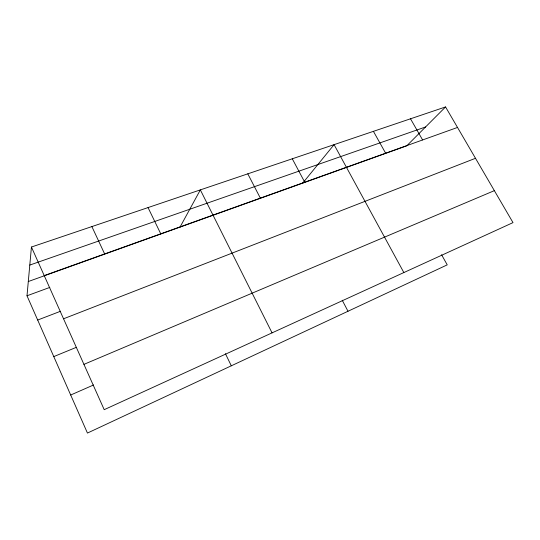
<?xml version="1.0" encoding="UTF-8"?>
<svg xmlns="http://www.w3.org/2000/svg" width="540" height="540" viewBox="0 0 540 540"><rect width="100%" height="100%" fill="white"/><g stroke="black" fill="none" stroke-linecap="round" stroke-linejoin="round"><path stroke-width="0.81" d="M441.578 254.745L447.228 264.863L87.446 433.06L27 295.785L31.435 247.03L445.554 106.94L513 222.615L104.207 409.678L31.435 247.03M180.016 227.124L200.347 189.884L272.052 332.87M302.717 183.121L334.078 144.646L403.853 272.558M445.554 106.94L406.782 145.8L374.679 157.316M70.693 395.017L93.569 384.973M83.93 364.365L494.363 190.647M53.777 356.596L76.241 347.375M63.545 318.789L475.497 158.294M37.678 320.038L60.5 311.276M27 295.785L49.822 287.408M44.213 275.596L457.508 127.447M28.296 281.529L223.283 211.606M224.073 211.322L339.255 170.019M340.038 169.736L373.896 157.599M29.795 265.066L425.567 126.974M410.515 118.793L422.604 139.955M373.424 131.342L385.641 153.212M292.282 158.787L304.736 182.21M342.225 300.233L348.003 311.249M247.799 173.833L260.348 198.119M225.43 353.707L231.309 365.803M148.041 207.583L160.758 233.82M91.881 226.577L104.645 253.935"/></g></svg>
